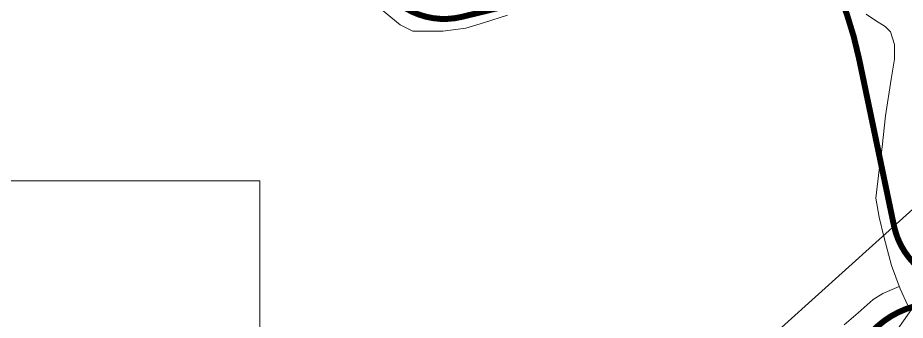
# Model space of a CAD drawing. Header units: metres. Extents: x 0 to 551036, y 0 to 1845929.
# Drawn here: x 545065 to 545659, y 1844565 to 1844768 of the extents above; entities that cross this region are included whole.
import ezdxf

# ---------------------------------------------------------------- set-up
doc = ezdxf.new("R2010")
doc.units = ezdxf.units.M
doc.header["$MEASUREMENT"] = 0
doc.linetypes.add('CENTER', pattern=[2, 1.25, -0.25, 0.25, -0.25])
for name, color, linetype, lineweight in [('Level 10', 7, 'Continuous', 0), ('Level 29', 7, 'Continuous', 0), ('Q-CORRIDO', 7, 'Continuous', 0), ('STAPTS-HT8', 7, 'Continuous', 0)]:
    doc.layers.add(name, color=color, linetype=linetype, lineweight=lineweight)

# ---------------------------------------------------------------- blocks, each defined once
blk = doc.blocks.new('fewrfwerferf')
at = {"linetype": 'CENTER', "ltscale": 7, "const_width": 40, "flags": 128}
for points in [[(5458834.68336, 18441877.79089), (5458776.00648, 18442027.00874, -0.2450600001), (5458834.7031, 18442578.71951), (5459380.96488, 18443400.53759, 0.0856734424), (5459477.13426, 18443618.39311), (5459513.42216, 18443763.66719, 0.2437748237), (5459406.96484, 18444211.38627), (5459311.05114, 18444322.6, -0.3112369276), (5459249.76907, 18444886.78244), (5459309.63233, 18444997.6039, 0.0906748783), (5459420.88631, 18445339.71013), (5459456.51759, 18445604.90232, 0.4014663495), (5459049.14567, 18446163.64786), (5458330.86976, 18446292.3328, 0.1742858122), (5457663.78451, 18446179.31418), (5457254.49772, 18445948.79735, -0.5072109119), (5456519.71512, 18446282.11474), (5456285.60022, 18447401.74223, 0.04607069), (5456150.52809, 18447841.18304), (5455968.40831, 18448283.88098, 0.4882482966), (5455208.89768, 18448495.80707), (5454585.61248, 18448035.32305, -0.0998484369), (5454048.24407, 18447784.138), (5453625.92054, 18447681.5843, -0.3023569837), (5453105.26303, 18447871.05781), (5452298.85083, 18448966.5759, 0.1253953925), (5452012.44815, 18449201.39914), (5451581.4626, 18449402.86469, -0.2334194307), (5451028.22822, 18450094.18739), (5450798.91349, 18451137.92521, 0.0297515458), (5450734.1664, 18451366.74292), (5450567.2657, 18451845.80501, 0.5606426169), (5449650.15048, 18452044.73668), (5448688.689, 18451038.08861, -0.0343751109), (5448384.32659, 18450760.38472), (5447990.31059, 18450447.64167)], [(5457254.49772, 18445948.79735), (5457125.27499, 18445876.01705, -0.0840715752), (5456873.89194, 18445785.62452), (5456704.58069, 18445755.26335, 0.2565035476), (5456255.31107, 18445392.24143), (5455974.93527, 18444708.20789), (5455712.84357, 18444079.10133, -0.1082523883), (5455467.51683, 18443728.39672), (5455384.44537, 18443651.82229, -0.1576031152), (5454965.49679, 18443458.62318), (5454545.94827, 18443408.26637, 0.1164246335), (5454222.38689, 18443289.69487), (5453990.89805, 18443137.01421, -0.3586120689), (5453358.93969, 18443203.98963), (5453270.56589, 18443293.94006, -0.1481187537), (5453068.82924, 18443679.12563), (5452970.19895, 18444196.54854)]]:
    blk.add_lwpolyline(points, format="xyb", dxfattribs=at)

msp = doc.modelspace()

# ---------------------------------------------------------------- linework, layer by layer
at = {"layer": 'Q-CORRIDO', "color": 5, "flags": 128}
msp.add_lwpolyline([(545227.28122, 1844359.60383), (545227.28122, 1844658.39436), (544055.45578, 1844658.39436)], dxfattribs=at)
at = {"layer": 'Q-CORRIDO', "color": 4, "flags": 128}
msp.add_lwpolyline([(545518.00298, 1844507.39453), (545680.45885, 1844653.82197), (546465.18496, 1844653.82197)], dxfattribs=at)

# ---------------------------------------------------------------- next in the draw order: block references
at = {"layer": 'STAPTS-HT8', "linetype": 'Continuous', "xscale": 0.1, "yscale": 0.1, "zscale": 0.1}
msp.add_blockref('fewrfwerferf', (0, 0), dxfattribs=at)

# ---------------------------------------------------------------- next in the draw order: linework, layer by layer
at = {"layer": 'Level 10', "color": 5, "linetype": 'Continuous', "lineweight": 0, "flags": 128}
for points in [[(545308.86, 1844773.17), (545321.32, 1844762.86), (545329.87, 1844758.57), (545349.91, 1844758.57), (545365.25, 1844760.7), (545377.72, 1844764.45), (545393.2, 1844769.21)], [(545633.41, 1844770.05), (545639.48, 1844765.71), (545646.15, 1844761.63), (545649.53, 1844758.25), (545652.26, 1844749.75), (545652.26, 1844739.91), (545649.96, 1844726.48), (545646.35, 1844702.01), (545643.96, 1844681.26), (545641.97, 1844665.72), (545639.86, 1844646.77), (545642.05, 1844634.04), (545645.3, 1844620.2), (545650.18, 1844601.87), (545655.98, 1844586.14), (545661.29, 1844575.09)], [(545663.59, 1844572.36), (545650.38, 1844553.34), (545591.82, 1844490.52), (545523.34, 1844436.47), (545511.42, 1844421.37), (545520.95, 1844389.58), (545532.07, 1844345.07), (545546.37, 1844305.33), (545543.19, 1844266.38), (545532.07, 1844200.42), (545519.36, 1844151.93), (545510.63, 1844116.17), (545503.46, 1844058.14), (545492.34, 1844005.69), (545490.75, 1843959.59), (545499.49, 1843923.03), (545522.52, 1843860.24), (545526.48, 1843799.04), (545526.48, 1843719.56), (545524.1, 1843657.57), (545516.16, 1843586.03)]]:
    msp.add_lwpolyline(points, dxfattribs=at)
at = {"layer": 'Level 29', "color": 3, "linetype": 'Continuous', "lineweight": 0, "flags": 128}
msp.add_lwpolyline([(545618.69, 1844562.14), (545627.91, 1844570.18), (545638.02, 1844578.91), (545644.59, 1844582.96), (545655.4, 1844587.71)], dxfattribs=at)

doc.saveas('drawing.dxf')
